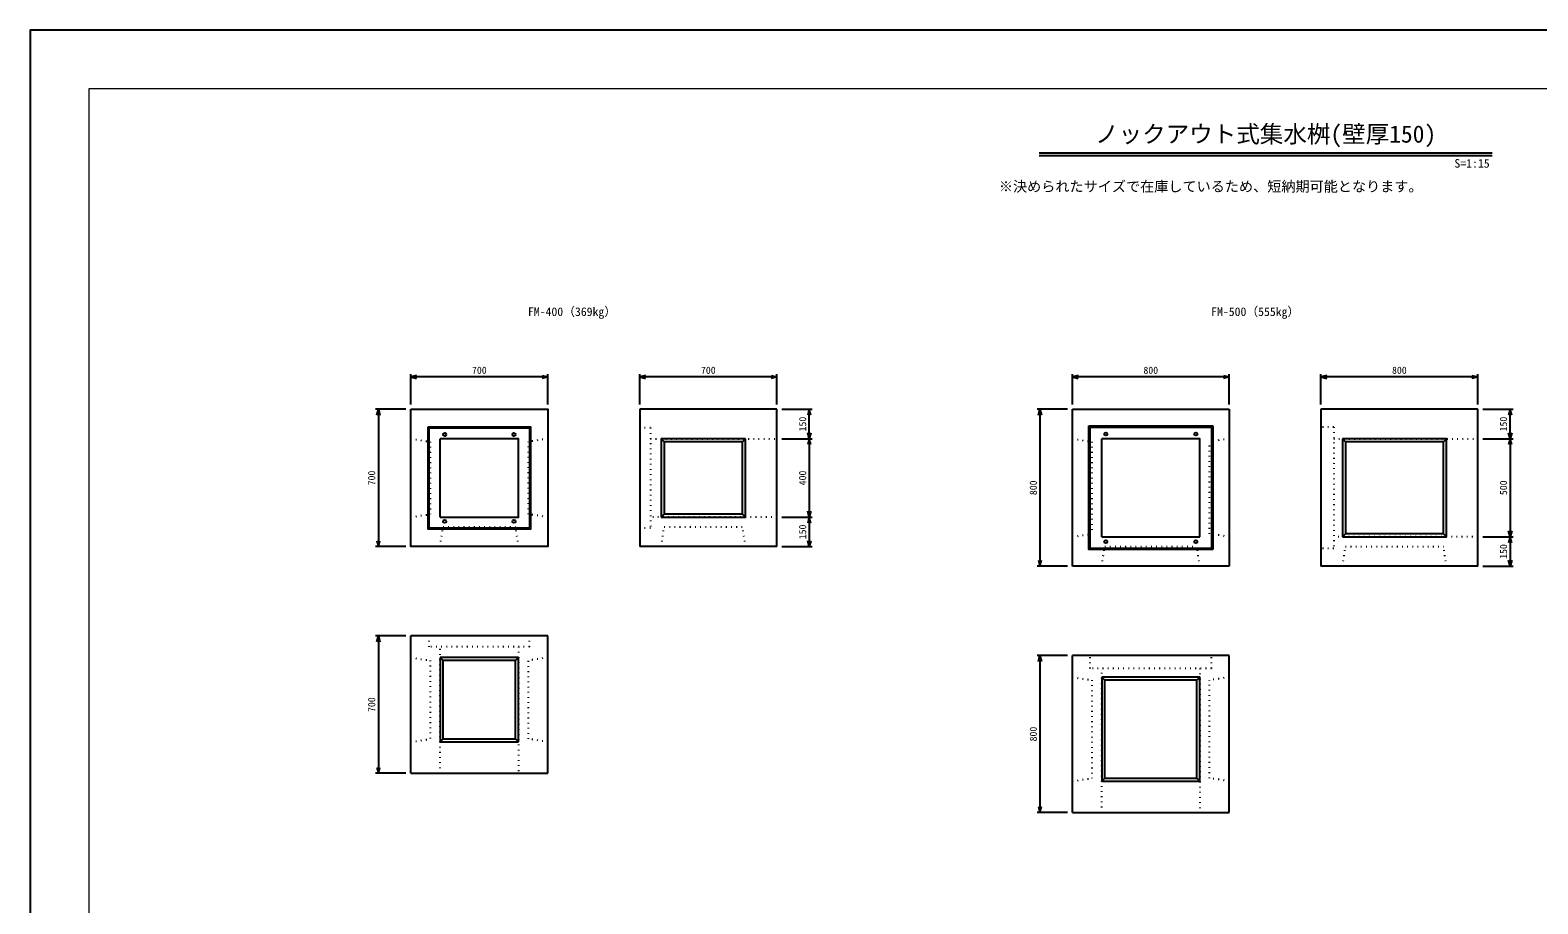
# Model space of a CAD drawing. Units: millimetres, scale not verified. Extents: x -6300 to 6300, y -4455 to 4455.
# Drawn here: x -6300 to 1388, y 0 to 4455 of the extents above; entities that cross this region are included whole.
import ezdxf
from ezdxf.enums import TextEntityAlignment as Align

# ---------------------------------------------------------------- set-up
doc = ezdxf.new("R2010")
doc.units = ezdxf.units.MM
doc.header["$LTSCALE"] = 15
doc.linetypes.add('DOTTED', pattern=[1.75, 0.25, -1.5])
for name, color, linetype, lineweight in [('0-0_DIM', 7, 'Continuous', 25), ('0-1_Defpoints', 5, 'Continuous', 25), ('0-3_OUTLINE', 3, 'Continuous', 25), ('0-4_OUTLINE2', 4, 'DOTTED', 25), ('0-5_TXT', 7, 'Continuous', 25), ('0-6_WAKU', 3, 'Continuous', 13)]:
    doc.layers.add(name, color=color, linetype=linetype, lineweight=lineweight)
doc.styles.add('ＭＳ ゴシック', font='')
doc.styles.get('ＭＳ ゴシック').set_extended_font_data('MS Gothic')

msp = doc.modelspace()

# ---------------------------------------------------------------- linework, layer by layer
at = {"layer": '0-0_DIM'}
for p, q in [((-4359.55, 2546.6), (-4359.55, 2701.6)), ((-3659.55, 2546.6), (-3659.55, 2701.6)), ((-3191.96, 2546.6), (-3191.96, 2701.6)), ((-2491.96, 2546.6), (-2491.96, 2701.6)), ((-985.85, 2546.6), (-985.85, 2701.6)), ((-185.85, 2546.6), (-185.85, 2701.6)), ((281.74, 2546.6), (281.74, 2701.6)), ((1081.74, 2546.6), (1081.74, 2701.6)), ((-3659.55, 2686.6), (-4359.55, 2686.6)), ((-2491.96, 2686.6), (-3191.96, 2686.6)), ((-185.85, 2686.6), (-985.85, 2686.6)), ((1081.74, 2686.6), (281.74, 2686.6)), ((-4384.55, 2521.6), (-4539.55, 2521.6)), ((-4524.55, 2521.6), (-4524.55, 1821.6)), ((-2466.96, 2521.6), (-2311.96, 2521.6)), ((-2326.96, 2371.6), (-2326.96, 2521.6)), ((-1010.85, 2521.6), (-1165.85, 2521.6)), ((-1150.85, 2521.6), (-1150.85, 1721.6)), ((1106.74, 2521.6), (1261.74, 2521.6)), ((1246.74, 2371.6), (1246.74, 2521.6)), ((-2466.96, 2371.6), (-2311.96, 2371.6)), ((-2326.96, 2371.6), (-2326.96, 1971.6)), ((1106.74, 2371.6), (1261.74, 2371.6)), ((1246.74, 2371.6), (1246.74, 1871.6)), ((-2466.96, 1971.6), (-2311.96, 1971.6)), ((-2326.96, 1971.6), (-2326.96, 1821.6)), ((1106.74, 1871.6), (1261.74, 1871.6)), ((1246.74, 1871.6), (1246.74, 1721.6)), ((-4384.55, 1821.6), (-4539.55, 1821.6)), ((-2466.96, 1821.6), (-2311.96, 1821.6)), ((-1010.85, 1721.6), (-1165.85, 1721.6)), ((1106.74, 1721.6), (1261.74, 1721.6)), ((-4384.55, 1365.85), (-4539.55, 1365.85)), ((-4524.55, 1365.85), (-4524.55, 665.85)), ((-1010.85, 1265.85), (-1165.85, 1265.85)), ((-1150.85, 1265.85), (-1150.85, 465.85)), ((-4384.55, 665.85), (-4539.55, 665.85)), ((-1010.85, 465.85), (-1165.85, 465.85))]:
    msp.add_line(p, q, dxfattribs=at)
for points in [[(-4329.55, 2694.64), (-4359.55, 2686.6), (-4329.55, 2678.56)], [(-3689.55, 2694.64), (-3659.55, 2686.6), (-3689.55, 2678.56)], [(-3161.96, 2694.64), (-3191.96, 2686.6), (-3161.96, 2678.56)], [(-2521.96, 2694.64), (-2491.96, 2686.6), (-2521.96, 2678.56)], [(-955.85, 2694.64), (-985.85, 2686.6), (-955.85, 2678.56)], [(-215.85, 2694.64), (-185.85, 2686.6), (-215.85, 2678.56)], [(311.74, 2694.64), (281.74, 2686.6), (311.74, 2678.56)], [(1051.74, 2694.64), (1081.74, 2686.6), (1051.74, 2678.56)], [(-4532.58, 2491.6), (-4524.55, 2521.6), (-4516.51, 2491.6)], [(-2318.92, 2491.6), (-2326.96, 2521.6), (-2335, 2491.6)], [(-1158.89, 2491.6), (-1150.85, 2521.6), (-1142.81, 2491.6)], [(1254.78, 2491.6), (1246.74, 2521.6), (1238.7, 2491.6)], [(-2318.92, 2401.6), (-2326.96, 2371.6), (-2335, 2401.6)], [(1254.78, 2401.6), (1246.74, 2371.6), (1238.7, 2401.6)], [(-2318.92, 2341.6), (-2326.96, 2371.6), (-2335, 2341.6)], [(1254.78, 2341.6), (1246.74, 2371.6), (1238.7, 2341.6)], [(-2318.92, 2001.6), (-2326.96, 1971.6), (-2335, 2001.6)], [(-2318.92, 1941.6), (-2326.96, 1971.6), (-2335, 1941.6)], [(-4532.58, 1851.6), (-4524.55, 1821.6), (-4516.51, 1851.6)], [(-2318.92, 1851.6), (-2326.96, 1821.6), (-2335, 1851.6)], [(1254.78, 1901.6), (1246.74, 1871.6), (1238.7, 1901.6)], [(1254.78, 1841.6), (1246.74, 1871.6), (1238.7, 1841.6)], [(-1158.89, 1751.6), (-1150.85, 1721.6), (-1142.81, 1751.6)], [(1254.78, 1751.6), (1246.74, 1721.6), (1238.7, 1751.6)], [(-4532.58, 1335.85), (-4524.55, 1365.85), (-4516.51, 1335.85)], [(-1158.89, 1235.85), (-1150.85, 1265.85), (-1142.81, 1235.85)], [(-4532.58, 695.85), (-4524.55, 665.85), (-4516.51, 695.85)], [(-1158.89, 495.85), (-1150.85, 465.85), (-1142.81, 495.85)]]:
    msp.add_lwpolyline(points, dxfattribs=at)
at = {"layer": '0-1_Defpoints'}
msp.add_lwpolyline([(-6300, -4455), (6300, -4455), (6300, 4455), (-6300, 4455)], close=True, dxfattribs=at)
at = {"layer": '0-3_OUTLINE'}
for p, q in [((-3191.96, 2521.6), (-3191.96, 1821.6)), ((-2491.96, 2521.6), (-3191.96, 2521.6)), ((-2491.96, 1821.6), (-2491.96, 2521.6)), ((-985.85, 1721.6), (-985.85, 2521.6)), ((-985.85, 2521.6), (-185.85, 2521.6)), ((-185.85, 2521.6), (-185.85, 1721.6)), ((281.74, 2521.6), (281.74, 1721.6)), ((1081.74, 2521.6), (281.74, 2521.6)), ((1081.74, 1721.6), (1081.74, 2521.6)), ((-4209.55, 1971.6), (-4209.55, 2371.6)), ((-3081.96, 2371.6), (-3081.96, 1971.6)), ((-2651.96, 2371.6), (-3081.96, 2371.6)), ((-3066.96, 2356.6), (-3081.96, 2371.6)), ((-2666.96, 2356.6), (-2651.96, 2371.6)), ((-2651.96, 1971.6), (-2651.96, 2371.6)), ((-835.85, 1871.6), (-835.85, 2371.6)), ((921.74, 2371.6), (391.74, 2371.6)), ((391.74, 2371.6), (391.74, 1871.6)), ((406.74, 2356.6), (391.74, 2371.6)), ((906.74, 2356.6), (406.74, 2356.6)), ((406.74, 2356.6), (406.74, 1886.6)), ((906.74, 2356.6), (921.74, 2371.6)), ((906.74, 1886.6), (906.74, 2356.6)), ((921.74, 1871.6), (921.74, 2371.6)), ((-3081.96, 1971.6), (-3066.96, 1986.6)), ((-3081.96, 1971.6), (-2651.96, 1971.6)), ((-2666.96, 1986.6), (-3066.96, 1986.6)), ((-2666.96, 1986.6), (-2651.96, 1971.6)), ((-835.85, 1871.6), (-335.85, 1871.6)), ((391.74, 1871.6), (406.74, 1886.6)), ((391.74, 1871.6), (921.74, 1871.6)), ((906.74, 1886.6), (406.74, 1886.6)), ((906.74, 1886.6), (921.74, 1871.6)), ((-2491.96, 1821.6), (-3191.96, 1821.6)), ((-185.85, 1721.6), (-985.85, 1721.6)), ((1081.74, 1721.6), (281.74, 1721.6)), ((-3659.55, 1365.85), (-4359.55, 1365.85)), ((-4359.55, 665.85), (-4359.55, 1365.85)), ((-3659.55, 665.85), (-3659.55, 1365.85)), ((-3809.55, 1255.85), (-4209.55, 1255.85)), ((-4209.55, 1255.85), (-4209.55, 825.85)), ((-4209.55, 1255.85), (-4194.55, 1240.85)), ((-4194.55, 840.85), (-4194.55, 1240.85)), ((-3824.55, 1240.85), (-3809.55, 1255.85)), ((-3809.55, 825.85), (-3809.55, 1255.85)), ((-985.85, 465.85), (-985.85, 1265.85)), ((-185.85, 1265.85), (-985.85, 1265.85)), ((-185.85, 465.85), (-185.85, 1265.85)), ((-835.85, 1155.85), (-820.85, 1140.85)), ((-350.85, 1140.85), (-335.85, 1155.85)), ((-350.85, 1140.85), (-820.85, 1140.85)), ((-820.85, 640.85), (-820.85, 1140.85)), ((-350.85, 640.85), (-350.85, 1140.85)), ((-4194.55, 840.85), (-4209.55, 825.85)), ((-4209.55, 825.85), (-3809.55, 825.85)), ((-3824.55, 840.85), (-3809.55, 825.85)), ((-4359.55, 665.85), (-3659.55, 665.85)), ((-820.85, 640.85), (-835.85, 625.85)), ((-985.85, 465.85), (-185.85, 465.85))]:
    msp.add_line(p, q, dxfattribs=at)
for points in [[(-4359.55, 2521.6), (-3659.55, 2521.6), (-3659.55, 1821.6), (-4359.55, 1821.6)], [(-835.85, 1155.85), (-835.85, 625.85), (-335.85, 625.85), (-335.85, 1155.85)]]:
    msp.add_lwpolyline(points, close=True, dxfattribs=at)
for points in [[(-4209.55, 1971.6), (-3809.55, 1971.6), (-3809.55, 2371.6), (-4209.55, 2371.6)], [(-2666.96, 1986.6), (-2666.96, 2356.6), (-3066.96, 2356.6), (-3066.96, 1986.6)], [(-335.85, 1871.6), (-335.85, 2371.6), (-835.85, 2371.6)], [(-4194.55, 840.85), (-3824.55, 840.85), (-3824.55, 1240.85), (-4194.55, 1240.85)], [(-820.85, 640.85), (-350.85, 640.85), (-335.85, 625.85)]]:
    msp.add_lwpolyline(points, dxfattribs=at)
for centre in [(-4186.05, 2393.1), (-3833.05, 2393.1), (-815.35, 2396.1), (-356.35, 2396.1), (-4186.05, 1950.1), (-3833.05, 1950.1), (-815.35, 1847.1), (-356.35, 1847.1)]:
    msp.add_circle(centre, 8, dxfattribs=at)
at = {"layer": '0-4_OUTLINE2'}
for p, q in [((-3136.96, 2427.1), (-3191.96, 2427.1)), ((346.74, 2431.1), (281.74, 2431.1)), ((346.74, 2431.1), (346.74, 1812.1)), ((-3659.55, 2371.6), (-3759.55, 2356.6)), ((-3136.96, 2371.6), (-2491.96, 2371.6)), ((-985.85, 2371.6), (-885.85, 2356.6)), ((-885.85, 2356.6), (-885.85, 1886.6)), ((-185.85, 2371.6), (-285.85, 2356.6)), ((-285.85, 1886.6), (-285.85, 2356.6)), ((346.74, 2371.6), (1081.74, 2371.6)), ((-4359.55, 1971.6), (-4259.55, 1986.6)), ((-2491.96, 1971.6), (-3136.96, 1971.6)), ((-3809.55, 1821.6), (-3824.55, 1921.6)), ((-3081.96, 1821.6), (-3066.96, 1921.6)), ((-3066.96, 1921.6), (-2666.96, 1921.6)), ((-2651.96, 1821.6), (-2666.96, 1921.6)), ((-985.85, 1871.6), (-885.85, 1886.6)), ((-185.85, 1871.6), (-285.85, 1886.6)), ((1081.74, 1871.6), (346.74, 1871.6)), ((-835.85, 1721.6), (-820.85, 1821.6)), ((-820.85, 1821.6), (-350.85, 1821.6)), ((-335.85, 1721.6), (-350.85, 1821.6)), ((346.74, 1812.1), (281.74, 1812.1)), ((391.74, 1721.6), (406.74, 1821.6)), ((406.74, 1821.6), (906.74, 1821.6)), ((921.74, 1721.6), (906.74, 1821.6)), ((-4209.55, 665.85), (-4209.55, 1310.85)), ((-3809.55, 1310.85), (-3809.55, 665.85)), ((-3754.05, 1310.85), (-3754.05, 1365.85)), ((-3659.55, 1255.85), (-3759.55, 1240.85)), ((-895.35, 1200.85), (-895.35, 1265.85)), ((-276.35, 1200.85), (-276.35, 1265.85)), ((-985.85, 1155.85), (-885.85, 1140.85)), ((-276.35, 1200.85), (-895.35, 1200.85)), ((-835.85, 465.85), (-835.85, 1200.85)), ((-335.85, 1200.85), (-335.85, 465.85)), ((-185.85, 1155.85), (-285.85, 1140.85)), ((-885.85, 1140.85), (-885.85, 640.85)), ((-285.85, 640.85), (-285.85, 1140.85)), ((-4359.55, 825.85), (-4259.55, 840.85)), ((-985.85, 625.85), (-885.85, 640.85)), ((-185.85, 625.85), (-285.85, 640.85))]:
    msp.add_line(p, q, dxfattribs=at)
at = {"layer": '0-4_OUTLINE2', "linetype": 'Continuous'}
for p, q in [((-901.35, 2437.1), (-270.35, 2437.1)), ((-895.35, 1812.1), (-895.35, 2431.1)), ((-270.35, 2437.1), (-270.35, 1806.1)), ((-276.35, 1812.1), (-895.35, 1812.1))]:
    msp.add_line(p, q, dxfattribs=at)
for points in [[(-4271.05, 2433.1), (-3748.05, 2433.1), (-3748.05, 1910.1), (-4271.05, 1910.1)], [(-4265.05, 2427.1), (-3754.05, 2427.1), (-3754.05, 1916.1), (-4265.05, 1916.1)]]:
    msp.add_lwpolyline(points, close=True, dxfattribs=at)
at = {"layer": '0-4_OUTLINE2'}
for points in [[(-3136.96, 2427.1), (-3136.96, 1916.1), (-3191.96, 1916.1)], [(-4359.55, 2371.6), (-4259.55, 2356.6), (-4259.55, 1986.6)], [(-3659.55, 1971.6), (-3759.55, 1986.6), (-3759.55, 2356.6)], [(-4209.55, 1821.6), (-4194.55, 1921.6), (-3824.55, 1921.6)], [(-3754.05, 1310.85), (-4265.05, 1310.85), (-4265.05, 1365.85)], [(-4359.55, 1255.85), (-4259.55, 1240.85), (-4259.55, 840.85)], [(-3659.55, 825.85), (-3759.55, 840.85), (-3759.55, 1240.85)]]:
    msp.add_lwpolyline(points, dxfattribs=at)
at = {"layer": '0-4_OUTLINE2', "linetype": 'Continuous'}
for points in [[(-270.35, 1806.1), (-901.35, 1806.1), (-901.35, 2437.1)], [(-895.35, 2431.1), (-276.35, 2431.1), (-276.35, 1812.1)]]:
    msp.add_lwpolyline(points, dxfattribs=at)
at = {"layer": '0-5_TXT'}
for p, q in [((-1155.56, 3830), (1155.56, 3830)), ((-1155.56, 3815.6), (1155.56, 3815.6))]:
    msp.add_line(p, q, dxfattribs=at)
at = {"layer": '0-6_WAKU'}
msp.add_lwpolyline([(-6000, -4155), (6000, -4155), (6000, 4155), (-6000, 4155)], close=True, dxfattribs=at)

# ---------------------------------------------------------------- texts
at = {"layer": '0-0_DIM', "style": 'ＭＳ ゴシック'}
for s, p in [('700', (-4047.05, 2691.6)), ('700', (-2879.46, 2691.6)), ('800', (-623.35, 2691.6)), ('800', (644.24, 2691.6))]:
    msp.add_text(s, height=36.66, dxfattribs=at).set_placement(p, align=Align.BOTTOM_LEFT)
for s, p in [('150', (-2331.96, 2409.1)), ('150', (1241.74, 2409.1)), ('700', (-4529.55, 2134.1)), ('400', (-2331.96, 2134.1)), ('800', (-1155.85, 2084.1)), ('500', (1241.74, 2084.1)), ('150', (-2331.96, 1859.1)), ('150', (1241.74, 1759.1)), ('700', (-4529.55, 978.35)), ('800', (-1155.85, 828.35))]:
    msp.add_text(s, height=36.66, rotation=90, dxfattribs=at).set_placement(p, align=Align.BOTTOM_LEFT)
at = {"layer": '0-5_TXT', "style": 'ＭＳ ゴシック'}
for s, height, p in [('ノックアウト式集水桝(壁厚150)', 87.98, (-870, 3855)), ('S', 43.99, (962.2, 3740.48)), ('=', 43.99, (992.2, 3740.48)), ('1', 43.99, (1022.2, 3740.48)), (':', 43.99, (1052.2, 3740.48)), ('1', 43.99, (1082.2, 3740.48)), ('5', 43.99, (1112.2, 3740.48)), ('※決められたサイズで在庫しているため、短納期可能となります。', 52.79, (-1360.26, 3615.85)), ('FM-400（369kg）', 43.99, (-3761.64, 2984.22)), ('FM-500（555kg）', 43.99, (-278.08, 2984.22))]:
    msp.add_text(s, height=height, dxfattribs=at).set_placement(p, align=Align.BOTTOM_LEFT)

doc.saveas('drawing.dxf')
